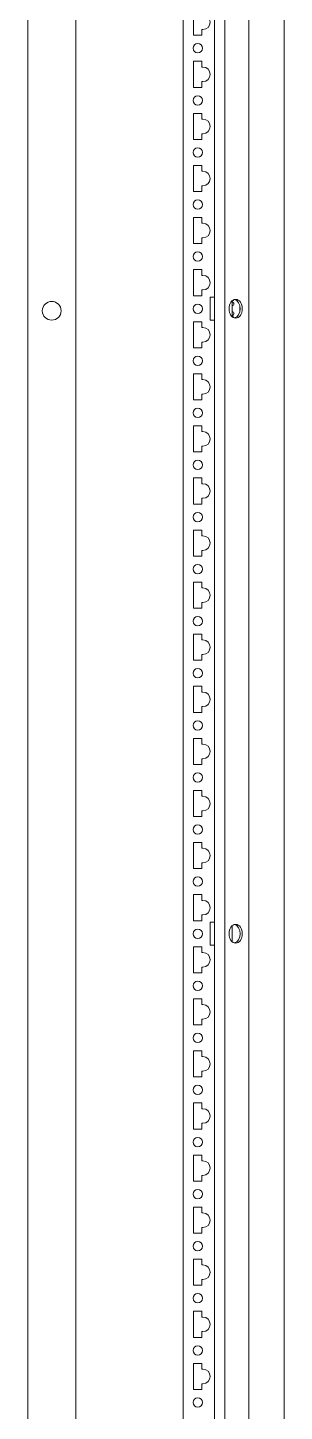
# Model space of a CAD drawing. Header units: millimetres. Extents: x 0 to 6300, y 0 to 4455.
# Drawn here: x 3621 to 3744, y 2411 to 3076 of the extents above; entities that cross this region are included whole.
import ezdxf

# ---------------------------------------------------------------- set-up
doc = ezdxf.new("R2010")
doc.units = ezdxf.units.MM
doc.layers.add('AM_0', color=7, linetype='Continuous', lineweight=5)

# ---------------------------------------------------------------- blocks, each defined once
blk = doc.blocks.new('6_880X_00_19_M51_1__0_in_8808_000_1__2')
at = {"layer": 'AM_0'}
for p, q in [((281, 1943.5), (281, 53.5)), ((304, 1910), (304, 86))]:
    blk.add_line(p, q, dxfattribs=at)
blk.add_circle((292.5, 998.5), 4.5, dxfattribs=at)
blk = doc.blocks.new('12_8XXX_00_144_M51_1__2_0_in_8808_000_1__2')
at = {"layer": 'AM_0'}
for p, q in [((379, 1003.14), (379.51, 1003.43)), ((379.51, 1002.57), (379, 1002.86)), ((379, 996.14), (379.51, 996.43)), ((379.1, 1001), (379.26, 1001)), ((379.26, 998), (379.1, 998)), ((379.75, 1001.5), (379.75, 1002.13)), ((379.75, 996.87), (379.75, 997.5)), ((382.65, 1000.93), (382.65, 998.07)), ((379.51, 995.57), (379, 995.86))]:
    blk.add_line(p, q, dxfattribs=at)
for centre, start_param, end_param in [((379.26, 1003.87), 3.665191, 4.574139), ((379.17, 1001.5), 2.785827, 3.141593), ((379.1, 1001.5), 2.93173, 3.141593), ((379.17, 997.5), 0, 0.355765), ((379.1, 997.5), 0, 0.209863), ((379.26, 1001.5), 3.141593, 4.712389), ((379.26, 997.5), 4.712389, 6.283185), ((379.26, 1002.13), 4.712389, 5.759587), ((379.26, 996.87), 3.665191, 4.712389), ((379.26, 995.13), 4.850639, 5.759587)]:
    blk.add_ellipse(centre, major_axis=(0, 0.5), ratio=0.996195, start_param=start_param, end_param=end_param, dxfattribs=at)
blk = doc.blocks.new('17_880X_00_18_M51_1__0_in_8808_000_1__2')
at = {"layer": 'AM_0'}
for p, q in [((387, 1), (387, 1998)), ((404, 1995), (404, 4))]:
    blk.add_line(p, q, dxfattribs=at)
blk = doc.blocks.new('23_8X0X_00_12_M51_1__1_0_in_8808_000_1__2')
at = {"layer": 'AM_0'}
for p, q in [((375.5, 24), (375.5, 1975)), ((370.5, 1970), (370.5, 29)), ((355.5, 1955), (355.5, 44)), ((360.5, 1143.25), (360.5, 1130.75)), ((360.5, 1130.75), (364.5, 1130.75)), ((364.5, 1133.5), (365, 1133.5)), ((364.5, 1130.75), (364.5, 1133.5)), ((360.5, 1118.25), (360.5, 1105.75)), ((364.5, 1118.25), (360.5, 1118.25)), ((364.5, 1115.5), (364.5, 1118.25)), ((365, 1115.5), (364.5, 1115.5)), ((360.5, 1105.75), (364.5, 1105.75)), ((364.5, 1108.5), (365, 1108.5)), ((364.5, 1105.75), (364.5, 1108.5)), ((364.5, 1093.25), (360.5, 1093.25)), ((360.5, 1093.25), (360.5, 1080.75)), ((364.5, 1090.5), (364.5, 1093.25)), ((365, 1090.5), (364.5, 1090.5)), ((364.5, 1083.5), (365, 1083.5)), ((364.5, 1080.75), (364.5, 1083.5)), ((360.5, 1080.75), (364.5, 1080.75)), ((360.5, 1068.25), (360.5, 1055.75)), ((364.5, 1068.25), (360.5, 1068.25)), ((364.5, 1065.5), (364.5, 1068.25)), ((365, 1065.5), (364.5, 1065.5)), ((364.5, 1058.5), (365, 1058.5)), ((364.5, 1055.75), (364.5, 1058.5)), ((360.5, 1055.75), (364.5, 1055.75)), ((360.5, 1043.25), (360.5, 1030.75)), ((364.5, 1043.25), (360.5, 1043.25)), ((364.5, 1040.5), (364.5, 1043.25)), ((365, 1040.5), (364.5, 1040.5)), ((360.5, 1030.75), (364.5, 1030.75)), ((364.5, 1033.5), (365, 1033.5)), ((364.5, 1030.75), (364.5, 1033.5)), ((360.5, 1018.25), (360.5, 1005.75)), ((364.5, 1018.25), (360.5, 1018.25)), ((364.5, 1015.5), (364.5, 1018.25)), ((365, 1015.5), (364.5, 1015.5)), ((360.5, 1005.75), (364.5, 1005.75)), ((364.5, 1008.5), (365, 1008.5)), ((364.5, 1005.75), (364.5, 1008.5)), ((370.5, 1005), (368.5, 1005)), ((368.5, 1005), (368.5, 994)), ((379, 995.69), (379, 1003.31)), ((360.5, 993.25), (360.5, 980.75)), ((364.5, 993.25), (360.5, 993.25)), ((364.5, 990.5), (364.5, 993.25)), ((365, 990.5), (364.5, 990.5)), ((368.5, 994), (370.5, 994)), ((364.5, 983.5), (365, 983.5)), ((364.5, 980.75), (364.5, 983.5)), ((360.5, 980.75), (364.5, 980.75)), ((360.5, 968.25), (360.5, 955.75)), ((364.5, 968.25), (360.5, 968.25)), ((364.5, 965.5), (364.5, 968.25)), ((365, 965.5), (364.5, 965.5)), ((364.5, 958.5), (365, 958.5)), ((364.5, 955.75), (364.5, 958.5)), ((360.5, 955.75), (364.5, 955.75)), ((360.5, 943.25), (360.5, 930.75)), ((364.5, 943.25), (360.5, 943.25)), ((364.5, 940.5), (364.5, 943.25)), ((365, 940.5), (364.5, 940.5)), ((360.5, 930.75), (364.5, 930.75)), ((364.5, 930.75), (364.5, 933.5)), ((364.5, 933.5), (365, 933.5)), ((364.5, 918.25), (360.5, 918.25)), ((360.5, 918.25), (360.5, 905.75)), ((364.5, 915.5), (364.5, 918.25)), ((365, 915.5), (364.5, 915.5)), ((360.5, 905.75), (364.5, 905.75)), ((364.5, 908.5), (365, 908.5)), ((364.5, 905.75), (364.5, 908.5)), ((360.5, 893.25), (360.5, 880.75)), ((364.5, 893.25), (360.5, 893.25)), ((364.5, 890.5), (364.5, 893.25)), ((365, 890.5), (364.5, 890.5)), ((364.5, 880.75), (364.5, 883.5)), ((364.5, 883.5), (365, 883.5)), ((360.5, 880.75), (364.5, 880.75)), ((360.5, 868.25), (360.5, 855.75)), ((364.5, 868.25), (360.5, 868.25)), ((364.5, 865.5), (364.5, 868.25)), ((365, 865.5), (364.5, 865.5)), ((364.5, 858.5), (365, 858.5)), ((364.5, 855.75), (364.5, 858.5)), ((360.5, 855.75), (364.5, 855.75)), ((360.5, 843.25), (360.5, 830.75)), ((364.5, 843.25), (360.5, 843.25)), ((364.5, 840.5), (364.5, 843.25)), ((365, 840.5), (364.5, 840.5)), ((360.5, 830.75), (364.5, 830.75)), ((364.5, 833.5), (365, 833.5)), ((364.5, 830.75), (364.5, 833.5)), ((360.5, 818.25), (360.5, 805.75)), ((364.5, 818.25), (360.5, 818.25)), ((364.5, 815.5), (364.5, 818.25)), ((365, 815.5), (364.5, 815.5)), ((360.5, 805.75), (364.5, 805.75)), ((364.5, 808.5), (365, 808.5)), ((364.5, 805.75), (364.5, 808.5)), ((360.5, 793.25), (360.5, 780.75)), ((364.5, 793.25), (360.5, 793.25)), ((364.5, 790.5), (364.5, 793.25)), ((365, 790.5), (364.5, 790.5)), ((360.5, 780.75), (364.5, 780.75)), ((364.5, 783.5), (365, 783.5)), ((364.5, 780.75), (364.5, 783.5)), ((360.5, 768.25), (360.5, 755.75)), ((364.5, 768.25), (360.5, 768.25)), ((364.5, 765.5), (364.5, 768.25)), ((365, 765.5), (364.5, 765.5)), ((364.5, 758.5), (365, 758.5)), ((364.5, 755.75), (364.5, 758.5)), ((360.5, 755.75), (364.5, 755.75)), ((360.5, 743.25), (360.5, 730.75)), ((364.5, 743.25), (360.5, 743.25)), ((364.5, 740.5), (364.5, 743.25)), ((365, 740.5), (364.5, 740.5)), ((360.5, 730.75), (364.5, 730.75)), ((364.5, 733.5), (365, 733.5)), ((364.5, 730.75), (364.5, 733.5)), ((360.5, 718.25), (360.5, 705.75)), ((364.5, 718.25), (360.5, 718.25)), ((364.5, 715.5), (364.5, 718.25)), ((365, 715.5), (364.5, 715.5)), ((360.5, 705.75), (364.5, 705.75)), ((364.5, 708.5), (365, 708.5)), ((364.5, 705.75), (364.5, 708.5)), ((370.5, 705), (368.5, 705)), ((368.5, 705), (368.5, 694)), ((379, 695.69), (379, 703.31)), ((360.5, 693.25), (360.5, 680.75)), ((364.5, 693.25), (360.5, 693.25)), ((364.5, 690.5), (364.5, 693.25)), ((368.5, 694), (370.5, 694)), ((365, 690.5), (364.5, 690.5)), ((360.5, 680.75), (364.5, 680.75)), ((364.5, 683.5), (365, 683.5)), ((364.5, 680.75), (364.5, 683.5)), ((360.5, 668.25), (360.5, 655.75)), ((364.5, 668.25), (360.5, 668.25)), ((364.5, 665.5), (364.5, 668.25)), ((365, 665.5), (364.5, 665.5)), ((364.5, 658.5), (365, 658.5)), ((364.5, 655.75), (364.5, 658.5)), ((360.5, 655.75), (364.5, 655.75)), ((360.5, 643.25), (360.5, 630.75)), ((364.5, 643.25), (360.5, 643.25)), ((364.5, 640.5), (364.5, 643.25)), ((365, 640.5), (364.5, 640.5)), ((364.5, 633.5), (365, 633.5)), ((364.5, 630.75), (364.5, 633.5)), ((360.5, 630.75), (364.5, 630.75)), ((360.5, 618.25), (360.5, 605.75)), ((364.5, 618.25), (360.5, 618.25)), ((364.5, 615.5), (364.5, 618.25)), ((365, 615.5), (364.5, 615.5)), ((360.5, 605.75), (364.5, 605.75)), ((364.5, 608.5), (365, 608.5)), ((364.5, 605.75), (364.5, 608.5)), ((360.5, 593.25), (360.5, 580.75)), ((364.5, 593.25), (360.5, 593.25)), ((364.5, 590.5), (364.5, 593.25)), ((365, 590.5), (364.5, 590.5)), ((360.5, 580.75), (364.5, 580.75)), ((364.5, 583.5), (365, 583.5)), ((364.5, 580.75), (364.5, 583.5)), ((360.5, 568.25), (360.5, 555.75)), ((364.5, 568.25), (360.5, 568.25)), ((364.5, 565.5), (364.5, 568.25)), ((365, 565.5), (364.5, 565.5)), ((364.5, 558.5), (365, 558.5)), ((364.5, 555.75), (364.5, 558.5)), ((360.5, 555.75), (364.5, 555.75)), ((360.5, 543.25), (360.5, 530.75)), ((364.5, 543.25), (360.5, 543.25)), ((364.5, 540.5), (364.5, 543.25)), ((365, 540.5), (364.5, 540.5)), ((364.5, 533.5), (365, 533.5)), ((364.5, 530.75), (364.5, 533.5)), ((360.5, 530.75), (364.5, 530.75)), ((360.5, 518.25), (360.5, 505.75)), ((364.5, 518.25), (360.5, 518.25)), ((364.5, 515.5), (364.5, 518.25)), ((365, 515.5), (364.5, 515.5)), ((360.5, 505.75), (364.5, 505.75)), ((364.5, 508.5), (365, 508.5)), ((364.5, 505.75), (364.5, 508.5)), ((360.5, 493.25), (360.5, 480.75)), ((364.5, 493.25), (360.5, 493.25)), ((364.5, 490.5), (364.5, 493.25)), ((365, 490.5), (364.5, 490.5)), ((360.5, 480.75), (364.5, 480.75)), ((364.5, 483.5), (365, 483.5)), ((364.5, 480.75), (364.5, 483.5))]:
    blk.add_line(p, q, dxfattribs=at)
for centre in [(362.5, 1124.5), (362.5, 1099.5), (362.5, 1074.5), (362.5, 1049.5), (362.5, 1024.5), (362.5, 999.5), (362.5, 974.5), (362.5, 949.5), (362.5, 924.5), (362.5, 899.5), (362.5, 874.5), (362.5, 849.5), (362.5, 824.5), (362.5, 799.5), (362.5, 774.5), (362.5, 749.5), (362.5, 724.5), (362.5, 699.5), (362.5, 674.5), (362.5, 649.5), (362.5, 624.5), (362.5, 599.5), (362.5, 574.5), (362.5, 549.5), (362.5, 524.5), (362.5, 499.5), (362.5, 474.5)]:
    blk.add_circle(centre, 2.25, dxfattribs=at)
for centre in [(365, 1137), (365, 1112), (365, 1087), (365, 1062), (365, 1037), (365, 1012), (365, 987), (365, 962), (365, 937), (365, 912), (365, 887), (365, 862), (365, 837), (365, 812), (365, 787), (365, 762), (365, 737), (365, 712), (365, 687), (365, 662), (365, 637), (365, 612), (365, 587), (365, 562), (365, 537), (365, 512), (365, 487)]:
    blk.add_arc(centre, 3.5, 270, 90, dxfattribs=at)
for centre, start_param, end_param in [((380.69, 999.5), -6.283185, 0), ((379.63, 999.5), 3.309041, 6.115737), ((380.69, 699.5), -6.283185, 0), ((379.63, 699.5), 3.309041, 6.115737)]:
    blk.add_ellipse(centre, major_axis=(0, 4.5), ratio=0.707107, start_param=start_param, end_param=end_param, dxfattribs=at)

msp = doc.modelspace()

# ---------------------------------------------------------------- block references
for name in ['17_880X_00_18_M51_1__0_in_8808_000_1__2', '23_8X0X_00_12_M51_1__1_0_in_8808_000_1__2', '6_880X_00_19_M51_1__0_in_8808_000_1__2', '12_8XXX_00_144_M51_1__2_0_in_8808_000_1__2']:
    msp.add_blockref(name, (3340.48, 1941.1))

doc.saveas('drawing.dxf')
